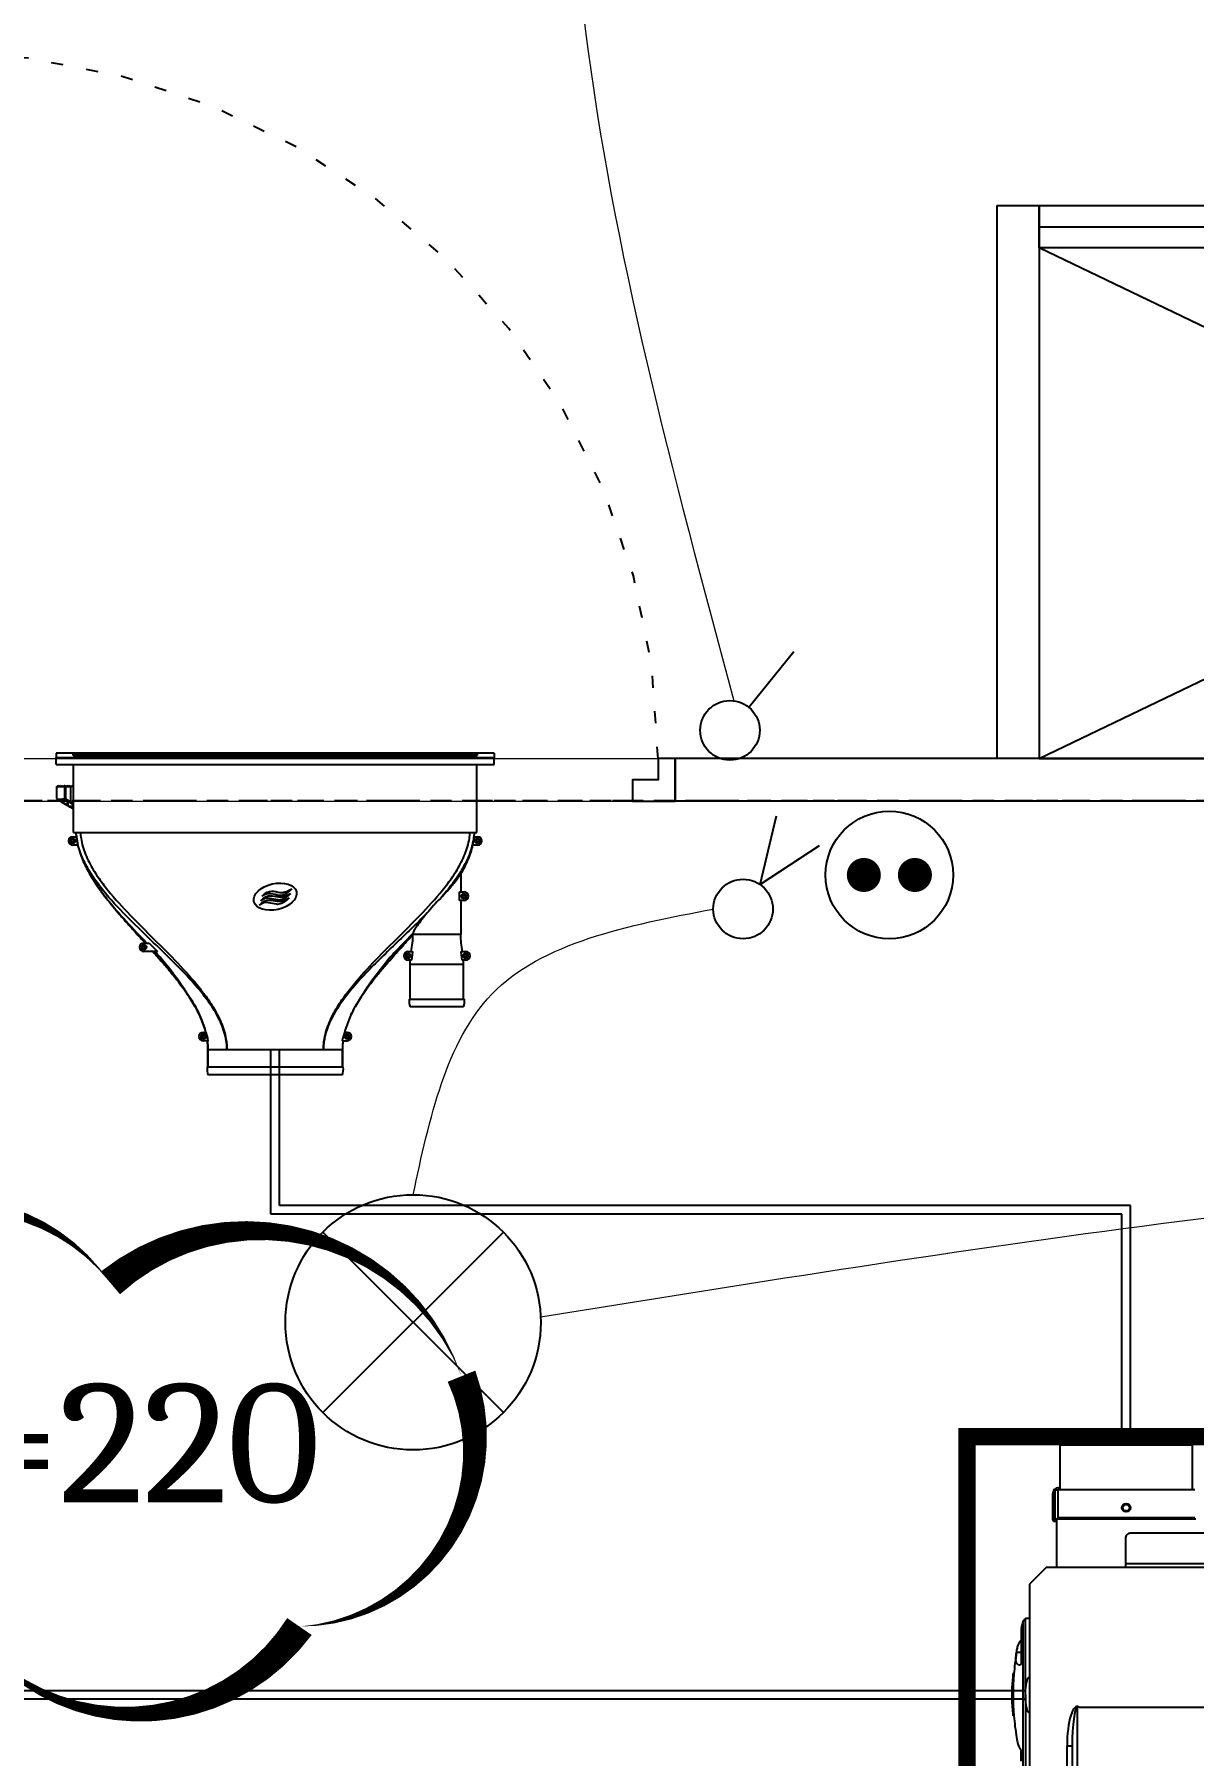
# Model space of a CAD drawing. Header units: centimetres. Extents: x 2648 to 12729, y 1890 to 6224.
# Drawn here: x 5368.9 to 5505.1, y 4404.1 to 4606.4 of the extents above; entities that cross this region are included whole.
import ezdxf

# ---------------------------------------------------------------- set-up
doc = ezdxf.new("R2010")
doc.units = ezdxf.units.CM
for name, pattern in [('Style de ligne -13', [0.147638, 0.098425, -0.049213]), ('Style de ligne -18', [0.164042, 0.054681, -0.109361]), ('Style de ligne -5', [0.20828, 0.069425, -0.138855])]:
    doc.linetypes.add(name, pattern=pattern)
for name, color, linetype in [('B aménagement intérieur', 252, 'Continuous'), ('B Faux plafonds', 9, 'Continuous'), ('B Général', 252, 'Continuous'), ('C ANNOTATIONS-prestations', 252, 'Continuous'), ('D SURFACES-shab', 252, 'Continuous'), ('prlm-MOD', 64, 'Continuous')]:
    doc.layers.add(name, color=color, linetype=linetype)
doc.layers.add('prlm-CHAUFF', color=4, linetype='Continuous', lineweight=25)
doc.layers.add('prlm-ELEC-CFO', color=10, linetype='Continuous', lineweight=25)
doc.styles.add('Eurostile', font='Eurosti.TTF')
doc.styles.add('prlm-mod', font='cambriaz.ttf', dxfattribs={"height": 18})

# ---------------------------------------------------------------- blocks, each defined once
blk = doc.blocks.new('A 80.PP 80')
at = {"layer": 'B Général', "flags": 128}
blk.add_lwpolyline([(-43, 2.5), (-43, 85.5), (-39, 85.5), (-39, 2.5)], close=True, dxfattribs=at)
at = {"layer": 'B Général', "linetype": 'Style de ligne -18', "ltscale": 25.4, "flags": 128}
blk.add_lwpolyline([(46, 2.5), (45.27, 13.33), (43.1, 23.98), (39.53, 34.26), (34.61, 44), (28.44, 53.03), (21.1, 61.19), (12.74, 68.35), (3.5, 74.38), (-6.47, 79.18), (-17, 82.67), (-27.91, 84.79), (-39, 85.5)], dxfattribs=at)
at = {"layer": 'B Général', "linetype": 'Continuous', "flags": 128}
for points in [[(-45, 2.5), (-43, 2.5), (-43, 0), (-40, 0), (-40, -2.5), (-45, -2.5)], [(48, 2.5), (46, 2.5), (46, 0), (43, 0), (43, -2.5), (48, -2.5), (48, -2.5), (48, -2.5), (48, 1.79), (48, 1.79)]]:
    blk.add_lwpolyline(points, close=True, dxfattribs=at)
at = {"layer": 'C ANNOTATIONS-prestations', "insert": (-37.5, 32.5), "char_height": 5.8825, "attachment_point": 1, "rotation": 90, "line_spacing_factor": 0.894142, "style": 'Eurostile'}
blk.add_mtext('PP 83 x 204', dxfattribs=at)
blk = doc.blocks.new('A 80.Placard 60.125')
at = {"layer": 'B Général', "linetype": 'Continuous'}
for p, q in [((-62.5, 29.91), (62.5, -30.19)), ((62.5, 29.81), (-62.5, -30.19))]:
    blk.add_line(p, q, dxfattribs=at)
at = {"layer": 'B Général', "linetype": 'Continuous', "flags": 128}
blk.add_lwpolyline([(62.5, -30.19), (62.5, 29.81), (-62.5, 29.81), (-62.5, -30.19)], dxfattribs=at)
for points in [[(62.5, -30.19), (62.5, -35.19), (-62.5, -35.19), (-62.5, -30.19)], [(62.5, -30.19), (62.5, -32.69), (-2.5, -32.69), (-2.5, -30.19)], [(2.5, -32.69), (2.5, -35.19), (-62.5, -35.19), (-62.5, -32.69)]]:
    blk.add_lwpolyline(points, close=True, dxfattribs=at)
at = {"layer": 'B Général', "insert": (-58.38, 22.22), "char_height": 7.059, "attachment_point": 1, "line_spacing_factor": 0.894142, "style": 'Eurostile'}
blk.add_mtext('Pl.', dxfattribs=at)
at = {"layer": 'C ANNOTATIONS-prestations', "insert": (-58.38, 8.5), "char_height": 4.706, "attachment_point": 4, "line_spacing_factor": 0.894142, "style": 'Eurostile'}
blk.add_mtext('60*125', dxfattribs=at)
blk = doc.blocks.new('A 80.Groupe-8-1')
at = {"layer": 'B aménagement intérieur', "linetype": 'Continuous'}
for p, q in [((5611.96, 4521.33), (5444.16, 4521.33)), ((5444.16, 4521.33), (5444.16, 4516.33)), ((5611.96, 4521.33), (5444.16, 4521.33)), ((5611.96, 4516.33), (5444.16, 4516.33)), ((5611.96, 4516.33), (5444.16, 4516.33))]:
    blk.add_line(p, q, dxfattribs=at)
at = {"layer": 'B Général', "linetype": 'Continuous'}
for p, q in [((5481.96, 4586.33), (5481.96, 4521.33)), ((5481.96, 4586.33), (5481.96, 4521.33)), ((5481.96, 4586.33), (5486.96, 4586.33)), ((5486.96, 4586.33), (5486.96, 4521.33)), ((5486.96, 4586.33), (5486.96, 4521.33))]:
    blk.add_line(p, q, dxfattribs=at)
at = {"layer": 'D SURFACES-shab', "lineweight": 18, "flags": 128}
for points in [[(5611.96, 4883.39), (5341.96, 4883.39), (5341.96, 4521.33), (5481.96, 4521.33), (5481.96, 4586.33), (5486.96, 4586.33), (5486.96, 4521.33), (5611.96, 4521.33)], [(5623.89, 4390.38), (5611.96, 4390.26), (5611.96, 4300.26), (5448.02, 4300.26), (5448.02, 4398.4), (5207.46, 4398.4), (5207.46, 4516.33), (6021.89, 4516.33), (6021.89, 4390.38)]]:
    blk.add_lwpolyline(points, close=True, dxfattribs=at)
at = {"layer": 'B aménagement intérieur'}
blk.add_blockref('A 80.PP 80', (5396.16, 4518.83), dxfattribs=at)
at = {"layer": 'B aménagement intérieur', "rotation": 180}
blk.add_blockref('A 80.Placard 60.125', (5549.46, 4551.14), dxfattribs=at)
blk = doc.blocks.new('xi.PTCE')
at = {"layer": 'prlm-ELEC-CFO', "color": 0}
for points in [[(-10.61, 10.61), (10.61, -10.61)], [(10.61, 10.61), (-10.61, -10.61)]]:
    blk.add_lwpolyline(points, dxfattribs=at)
at = {"layer": 'prlm-ELEC-CFO', "color": 0, "linetype": 'ByBlock'}
blk.add_circle((0, 0), 15, dxfattribs=at)
blk = doc.blocks.new('xi.PC')
at = {"color": 0, "lineweight": 5}
blk.add_wipeout([(-7.5, -7.5), (7.5, -7.5), (7.5, 7.5), (-7.5, 7.5)], dxfattribs=at).dxf.layer = 'prlm-ELEC-CFO'
at = {"layer": 'prlm-ELEC-CFO', "color": 0, "linetype": 'ByBlock', "lineweight": 5, "const_width": 2}
for points in [[(-4, 0, 1), (-2, 0, 1)], [(2, 0, 1), (4, 0, 1)]]:
    blk.add_lwpolyline(points, format="xyb", close=True, dxfattribs=at)
at = {"layer": 'prlm-ELEC-CFO', "color": 0, "linetype": 'ByBlock', "lineweight": -2}
blk.add_circle((0, 0), 7.5, dxfattribs=at)
blk = doc.blocks.new('xi.VV')
at = {"layer": 'prlm-ELEC-CFO', "color": 0}
blk.add_lwpolyline([(6.95, 3.42), (0.01, -1.13), (1.91, 6.95)], dxfattribs=at)
blk.add_circle((-2, -4), 3.5, dxfattribs=at)
blk = doc.blocks.new('xi.SA')
at = {"layer": 'prlm-ELEC-CFO', "color": 0}
blk.add_lwpolyline([(0.2, -1.28), (5.5, 5.28)], dxfattribs=at)
blk.add_circle((-2, -4), 3.5, dxfattribs=at)
blk = doc.blocks.new('xi.zaio')
at = {"layer": 'prlm-CHAUFF', "ltscale": 50}
for p, q in [((40, -84.5), (40, -1.5)), ((35, -65.51), (35, -59.19)), ((35.6, -59.19), (35.6, -65.51)), ((34.4, -69.99), (34.4, -61.35)), ((40.5, -71.5), (40.5, -62.5)), ((40.78, -62.78), (40.78, -80.22)), ((41, -63.7), (41, -64.97)), ((35.6, -65.51), (35, -65.51)), ((34.18, -70.06), (-34.18, -70.06)), ((41.95, -69.04), (41.85, -69.05)), ((40.5, -71.5), (40.5, -80.5)), ((41.84, -74.07), (41.94, -74.08)), ((41, -79.3), (41, -75.06)), ((41, -76.5), (41.54, -76.5)), ((40, -80.5), (40.5, -80.5)), ((40.5, -80.5), (40.78, -80.22)), ((38, -86.5), (40, -84.5)), ((38, -86.5), (-38, -86.5)), ((-28.75, -86.9), (28.75, -86.9)), ((28.75, -86.9), (28.75, -86.5)), ((28.75, -89.9), (28.75, -86.9)), ((36.85, -92.15), (36.85, -86.5)), ((-28.15, -90.5), (28.15, -90.5)), ((20.45, -92.15), (36.85, -92.15)), ((20.6, -92.3), (36.7, -92.3)), ((36.7, -92.3), (36.85, -92.15)), ((36.7, -95.6), (36.7, -92.3)), ((36.85, -91.9), (37.1, -91.9)), ((36.85, -92.15), (37.03, -92.15)), ((37.03, -95.6), (37.03, -92.15)), ((37.03, -92.15), (37.05, -92.15)), ((37.05, -95.6), (37.05, -92.15)), ((37.11, -95.6), (37.11, -91.9)), ((37.3, -95.1), (37.3, -92.1)), ((37.03, -93.07), (37.05, -93.07)), ((37.05, -93.17), (37.03, -93.17)), ((37.03, -93.22), (37.05, -93.22)), ((37.05, -93.57), (37.03, -93.57)), ((37.03, -93.95), (37.05, -93.95)), ((37.05, -94.3), (37.03, -94.3)), ((20.6, -95.6), (36.7, -95.6)), ((20.85, -95.6), (20.85, -100.9)), ((36.45, -100.9), (36.45, -95.6)), ((36.6, -95.85), (36.45, -95.85)), ((37.11, -95.6), (36.7, -95.6)), ((36.45, -100.9), (20.85, -100.9)), ((20.95, -101), (36.35, -101))]:
    blk.add_line(p, q, dxfattribs=at)
for radius in [0.5, 0.48, 0.38]:
    blk.add_circle((28.65, -93.5), radius, dxfattribs=at)
for centre, radius, start, end in [((2.02, -72.66), 40, 5.1618, 8.8621), ((34.19, -69.75), 0.313, 267.2158, 310.9483), ((8.49, -71.45), 33.45, 355.7604, 4.1304), ((9.34, -71.46), 32.7, 355.3927, 4.216), ((2.02, -72.66), 40.1, 3.5417, 5.1618), ((23.47, -71.56), 18.62, 354.9708, 5.7404), ((19.4, -71.59), 22.67, 356.0894, 4.7758), ((25, -71.51), 17.1, 356.1392, 5.5504), ((24.53, -71.51), 17.57, 4.0984, 5.3931), ((2.02, -70.34), 40.1, 356.0757, 356.6864), ((2.02, -70.34), 40, 351.1388, 354.8568), ((2.02, -70.34), 40.1, 354.8568, 356.0079), ((2.02, -70.34), 40, 345.6911, 347.0531), ((28.15, -89.9), 0.6, 270, 0), ((37.1, -92.1), 0.2, 88.3239, 90), ((37.1, -92.1), 0.2, 0, 88.3239), ((36.6, -95.15), 0.7, 270, 316.2731), ((36.52, -95.12), 0.776, 318.5248, 1.7675), ((20.95, -100.9), 0.1, 180, 270), ((36.35, -100.9), 0.1, 270, 0)]:
    blk.add_arc(centre, radius, start, end, dxfattribs=at)
for centre, major_axis, ratio, start_param, end_param in [((34.4, -65.51), (0, 4.64), 0.258819, 2.956738, 4.712389), ((34.4, -65.51), (0, -4.48), 0.133894, 0, 1.570796), ((35.8, -94.48), (1.25, 0), 0.146694, 0, 0.179125), ((36.6, -94.48), (0.45, 0), 0.974723, 5.983927, 6.283185), ((36.6, -94.84), (0.45, 0), 0.974723, 5.983927, 6.283185)]:
    blk.add_ellipse(centre, major_axis=major_axis, ratio=ratio, start_param=start_param, end_param=end_param, dxfattribs=at)
for points, knots in [([(41.54, -66.5), (41.51, -66.3), (41.47, -66.13), (41.4, -65.8), (41.36, -65.66), (41.27, -65.41), (41.22, -65.29), (41.14, -65.15), (41.11, -65.11), (41.06, -65.04), (41.03, -65), (41, -64.97)], [0, 0, 0, 0, 0.25, 0.25, 0.5, 0.5, 0.75, 0.75, 0.875, 0.875, 1, 1, 1, 1]), ([(40, -69.38), (40.01, -69.38), (40.02, -69.38), (40.05, -69.39), (40.06, -69.39), (40.08, -69.4), (40.09, -69.41), (40.11, -69.43), (40.12, -69.44), (40.14, -69.46), (40.15, -69.48), (40.18, -69.52), (40.19, -69.54), (40.23, -69.6), (40.25, -69.64), (40.28, -69.73), (40.29, -69.78), (40.34, -69.91), (40.36, -70), (40.4, -70.19), (40.41, -70.28), (40.44, -70.46), (40.45, -70.56), (40.47, -70.74), (40.48, -70.84), (40.49, -71.12), (40.5, -71.31), (40.5, -71.5)], [0, 0, 0, 0, 0.015625, 0.015625, 0.03125, 0.03125, 0.046875, 0.046875, 0.0625, 0.0625, 0.09375, 0.09375, 0.125, 0.125, 0.1875, 0.1875, 0.25, 0.25, 0.375, 0.375, 0.5, 0.5, 0.625, 0.625, 0.75, 0.75, 1, 1, 1, 1]), ([(40.5, -71.5), (40.5, -71.69), (40.49, -71.88), (40.47, -72.25), (40.45, -72.44), (40.41, -72.72), (40.4, -72.81), (40.36, -73), (40.34, -73.09), (40.29, -73.22), (40.28, -73.27), (40.25, -73.36), (40.23, -73.4), (40.19, -73.46), (40.18, -73.48), (40.15, -73.52), (40.14, -73.54), (40.11, -73.57), (40.09, -73.59), (40.06, -73.61), (40.05, -73.61), (40.02, -73.62), (40.01, -73.62), (40, -73.62)], [0, 0, 0, 0, 0.25, 0.25, 0.5, 0.5, 0.625, 0.625, 0.75, 0.75, 0.8125, 0.8125, 0.875, 0.875, 0.90625, 0.90625, 0.9375, 0.9375, 0.96875, 0.96875, 0.984375, 0.984375, 1, 1, 1, 1]), ([(41, -75.06), (41.13, -75), (41.24, -74.99), (41.41, -75.05), (41.48, -75.13), (41.54, -75.28), (41.55, -75.31), (41.57, -75.38), (41.58, -75.42), (41.6, -75.55), (41.61, -75.64), (41.61, -75.96), (41.59, -76.21), (41.54, -76.5)], [0, 0, 0, 0, 0.25, 0.25, 0.5, 0.5, 0.5625, 0.5625, 0.625, 0.625, 0.75, 0.75, 1, 1, 1, 1]), ([(41.54, -76.5), (41.51, -76.69), (41.48, -76.86), (41.4, -77.17), (41.36, -77.31), (41.27, -77.55), (41.22, -77.65), (41.14, -77.77), (41.11, -77.81), (41.06, -77.87), (41.03, -77.9), (41, -77.92)], [0, 0, 0, 0, 0.25, 0.25, 0.5, 0.5, 0.75, 0.75, 0.875, 0.875, 1, 1, 1, 1]), ([(37.03, -95.27), (37.04, -95.26), (37.04, -95.25), (37.05, -95.2), (37.05, -95.17), (37.05, -95.15)], [0.8185803, 0.8185803, 0.8185803, 0.8185803, 0.875, 0.875, 1, 1, 1, 1])]:
    blk.add_open_spline(points, degree=3, knots=knots, dxfattribs=at)

msp = doc.modelspace()

# ---------------------------------------------------------------- linework, layer by layer
at = {"layer": 'B Faux plafonds', "linetype": 'Style de ligne -5', "ltscale": 25.4, "flags": 128}
msp.add_lwpolyline([(6064.343, 4300.192), (5905.888, 4300.192), (5905.888, 4390.262), (6021.888, 4390.262), (6021.888, 4516.347), (5207.383, 4516.347), (5207.383, 4398.399), (5199.962, 4398.4), (5199.962, 4300.333), (5029.964, 4300.333), (5029.964, 4883.389), (6191.888, 4883.389), (6191.888, 4381.333), (6117.388, 4381.333), (6117.388, 4300.333), (6064.343, 4300.333)], close=True, dxfattribs=at)
at = {"layer": 'B Faux plafonds', "linetype": 'Style de ligne -13', "ltscale": 25.4, "flags": 128}
msp.add_lwpolyline([(5611.965, 4300.262), (5611.965, 4390.262), (6021.888, 4390.262), (6021.888, 4516.347), (5207.383, 4516.347), (5207.383, 4300.262)], close=True, dxfattribs=at)
at = {"layer": 'prlm-CHAUFF', "ltscale": 50}
for p, q in [((5371.41, 4521.939), (5371.41, 4521.449)), ((5422.91, 4521.939), (5371.41, 4521.939)), ((5371.41, 4521.449), (5422.91, 4521.449)), ((5371.41, 4521.371), (5371.41, 4521.449)), ((5371.41, 4520.639), (5371.41, 4521.371)), ((5422.91, 4521.371), (5371.41, 4521.371)), ((5420.91, 4521.938), (5373.41, 4521.938)), ((5373.41, 4521.931), (5373.41, 4521.938)), ((5373.41, 4521.938), (5373.433, 4521.931)), ((5373.41, 4521.931), (5420.91, 4521.931)), ((5420.91, 4521.919), (5373.41, 4521.919)), ((5373.41, 4521.897), (5373.41, 4521.919)), ((5373.41, 4521.919), (5373.477, 4521.897)), ((5373.41, 4521.897), (5420.91, 4521.897)), ((5420.91, 4521.873), (5373.41, 4521.873)), ((5373.41, 4521.836), (5373.41, 4521.873)), ((5373.41, 4521.873), (5373.522, 4521.836)), ((5373.41, 4521.836), (5420.91, 4521.836)), ((5420.91, 4521.8), (5373.41, 4521.8)), ((5373.41, 4521.748), (5373.41, 4521.8)), ((5373.41, 4521.8), (5373.566, 4521.748)), ((5373.41, 4521.748), (5420.91, 4521.748)), ((5420.91, 4521.7), (5373.41, 4521.7)), ((5373.41, 4521.633), (5373.41, 4521.7)), ((5373.41, 4521.7), (5373.611, 4521.633)), ((5373.41, 4521.633), (5420.91, 4521.633)), ((5420.71, 4521.633), (5420.91, 4521.7)), ((5420.755, 4521.748), (5420.91, 4521.8)), ((5420.799, 4521.836), (5420.91, 4521.873)), ((5420.844, 4521.897), (5420.91, 4521.919)), ((5420.888, 4521.931), (5420.91, 4521.938)), ((5420.91, 4521.938), (5420.91, 4521.931)), ((5420.91, 4521.919), (5420.91, 4521.897)), ((5420.91, 4521.873), (5420.91, 4521.836)), ((5420.91, 4521.8), (5420.91, 4521.748)), ((5420.91, 4521.7), (5420.91, 4521.633)), ((5422.91, 4521.939), (5422.91, 4521.449)), ((5422.91, 4521.449), (5422.91, 4521.371)), ((5422.91, 4520.639), (5422.91, 4521.371)), ((5371.41, 4520.639), (5422.91, 4520.639)), ((5373.46, 4512.639), (5373.46, 4520.639)), ((5420.86, 4512.639), (5420.86, 4520.639)), ((5371.452, 4517.989), (5371.496, 4518.037)), ((5372.445, 4517.989), (5371.452, 4517.989)), ((5371.452, 4517.989), (5371.452, 4516.625)), ((5371.496, 4518.037), (5371.497, 4518.039)), ((5371.497, 4518.039), (5372.523, 4518.039)), ((5371.607, 4518.129), (5371.517, 4518.039)), ((5371.651, 4518.129), (5371.561, 4518.039)), ((5371.629, 4518.107), (5371.607, 4518.129)), ((5371.716, 4518.129), (5371.626, 4518.039)), ((5371.683, 4518.097), (5371.651, 4518.129)), ((5371.801, 4518.129), (5371.711, 4518.039)), ((5371.758, 4518.086), (5371.716, 4518.129)), ((5371.854, 4518.076), (5371.801, 4518.129)), ((5371.906, 4518.129), (5371.816, 4518.039)), ((5371.871, 4518.129), (5371.836, 4518.094)), ((5371.889, 4518.111), (5371.871, 4518.129)), ((5371.969, 4518.066), (5371.906, 4518.129)), ((5372.032, 4518.129), (5371.942, 4518.039)), ((5372.105, 4518.056), (5372.032, 4518.129)), ((5372.109, 4518.129), (5372.07, 4518.09)), ((5372.178, 4518.129), (5372.088, 4518.039)), ((5372.143, 4518.095), (5372.109, 4518.129)), ((5372.261, 4518.046), (5372.178, 4518.129)), ((5372.344, 4518.129), (5372.254, 4518.039)), ((5372.434, 4518.039), (5372.344, 4518.129)), ((5372.392, 4518.129), (5372.368, 4518.105)), ((5372.461, 4518.059), (5372.392, 4518.129)), ((5372.531, 4518.129), (5372.441, 4518.039)), ((5372.445, 4517.989), (5372.522, 4518.037)), ((5372.445, 4516.625), (5372.445, 4517.989)), ((5372.523, 4518.039), (5372.522, 4518.037)), ((5372.522, 4518.037), (5372.522, 4516.598)), ((5372.523, 4518.039), (5373.097, 4518.039)), ((5372.621, 4518.039), (5372.531, 4518.129)), ((5372.678, 4518.129), (5372.604, 4518.055)), ((5372.736, 4518.071), (5372.678, 4518.129)), ((5372.794, 4518.129), (5372.704, 4518.039)), ((5372.884, 4518.039), (5372.794, 4518.129)), ((5372.925, 4518.129), (5372.86, 4518.063)), ((5372.979, 4518.075), (5372.925, 4518.129)), ((5373.033, 4518.129), (5372.943, 4518.039)), ((5373.123, 4518.039), (5373.033, 4518.129)), ((5373.46, 4518.039), (5373.097, 4518.039)), ((5373.097, 4518.039), (5373.097, 4516.223)), ((5373.276, 4518.129), (5373.186, 4518.039)), ((5373.366, 4518.039), (5373.276, 4518.129)), ((5373.46, 4518.073), (5373.426, 4518.039)), ((5372.103, 4516.178), (5371.766, 4516.397)), ((5371.88, 4516.385), (5372.142, 4516.215)), ((5372.103, 4516.178), (5372.142, 4516.215)), ((5372.121, 4516.167), (5372.103, 4516.178)), ((5372.121, 4516.167), (5372.152, 4516.204)), ((5372.726, 4515.81), (5372.121, 4516.167)), ((5372.142, 4516.215), (5372.142, 4516.387)), ((5372.142, 4516.215), (5372.152, 4516.204)), ((5372.152, 4516.387), (5372.152, 4516.204)), ((5372.152, 4516.204), (5372.752, 4515.849)), ((5372.522, 4516.598), (5372.445, 4516.625)), ((5372.522, 4516.598), (5373.097, 4516.223)), ((5372.624, 4516.397), (5372.962, 4516.178)), ((5372.752, 4515.849), (5372.726, 4515.81)), ((5372.752, 4515.849), (5372.752, 4516.314)), ((5372.807, 4515.785), (5372.804, 4515.788)), ((5372.807, 4516.279), (5372.807, 4515.784)), ((5372.807, 4515.785), (5372.829, 4515.746)), ((5372.962, 4516.178), (5372.978, 4516.167)), ((5372.978, 4516.167), (5373.46, 4515.832)), ((5373.097, 4516.223), (5373.46, 4515.977)), ((5373.204, 4511.589), (5373.204, 4511.689)), ((5373.204, 4511.689), (5373.31, 4511.689)), ((5373.31, 4511.589), (5373.204, 4511.589)), ((5373.31, 4511.795), (5373.41, 4511.795)), ((5373.31, 4511.689), (5373.31, 4511.795)), ((5373.31, 4511.483), (5373.31, 4511.589)), ((5373.41, 4511.483), (5373.31, 4511.483)), ((5373.36, 4512.139), (5373.803, 4512.139)), ((5373.973, 4511.139), (5373.36, 4511.139)), ((5373.41, 4511.795), (5373.41, 4511.689)), ((5373.41, 4511.689), (5373.517, 4511.689)), ((5373.41, 4511.589), (5373.41, 4511.483)), ((5373.517, 4511.589), (5373.41, 4511.589)), ((5373.46, 4512.639), (5420.86, 4512.639)), ((5373.517, 4511.689), (5373.517, 4511.589)), ((5373.798, 4512.222), (5373.803, 4512.139)), ((5420.96, 4511.139), (5420.348, 4511.139)), ((5420.522, 4512.222), (5420.518, 4512.139)), ((5420.518, 4512.139), (5420.96, 4512.139)), ((5420.804, 4511.589), (5420.804, 4511.689)), ((5420.804, 4511.689), (5420.91, 4511.689)), ((5420.91, 4511.589), (5420.804, 4511.589)), ((5420.91, 4511.795), (5421.01, 4511.795)), ((5420.91, 4511.689), (5420.91, 4511.795)), ((5420.91, 4511.483), (5420.91, 4511.589)), ((5421.01, 4511.483), (5420.91, 4511.483)), ((5421.01, 4511.795), (5421.01, 4511.689)), ((5421.01, 4511.689), (5421.117, 4511.689)), ((5421.01, 4511.589), (5421.01, 4511.483)), ((5421.117, 4511.589), (5421.01, 4511.589)), ((5421.117, 4511.689), (5421.117, 4511.589)), ((5418.96, 4507.761), (5418.96, 4505.639)), ((5418.96, 4507.761), (5418.96, 4505.639)), ((5418.81, 4504.639), (5418.81, 4505.639)), ((5418.81, 4505.639), (5419.36, 4505.639)), ((5419.204, 4505.089), (5419.204, 4505.189)), ((5419.204, 4505.189), (5419.31, 4505.189)), ((5419.31, 4505.089), (5419.204, 4505.089)), ((5419.31, 4505.295), (5419.41, 4505.295)), ((5419.31, 4505.189), (5419.31, 4505.295)), ((5419.31, 4504.983), (5419.31, 4505.089)), ((5419.41, 4504.983), (5419.31, 4504.983)), ((5419.41, 4505.295), (5419.41, 4505.189)), ((5419.41, 4505.189), (5419.517, 4505.189)), ((5419.41, 4505.089), (5419.41, 4504.983)), ((5419.517, 4505.089), (5419.41, 4505.089)), ((5419.517, 4505.189), (5419.517, 4505.089)), ((5419.36, 4504.639), (5418.81, 4504.639)), ((5418.96, 4504.639), (5418.96, 4500.639)), ((5418.96, 4504.639), (5418.96, 4500.639)), ((5381.563, 4499.089), (5381.563, 4499.189)), ((5381.563, 4499.189), (5381.67, 4499.189)), ((5381.67, 4499.089), (5381.563, 4499.089)), ((5381.67, 4499.295), (5381.77, 4499.295)), ((5381.67, 4499.189), (5381.67, 4499.295)), ((5381.67, 4498.983), (5381.67, 4499.089)), ((5381.77, 4498.983), (5381.67, 4498.983)), ((5381.72, 4499.639), (5382.334, 4499.639)), ((5381.77, 4499.295), (5381.77, 4499.189)), ((5381.77, 4499.189), (5381.876, 4499.189)), ((5381.77, 4499.089), (5381.77, 4498.983)), ((5381.876, 4499.089), (5381.77, 4499.089)), ((5381.876, 4499.189), (5381.876, 4499.089)), ((5382.334, 4499.639), (5383.335, 4498.639)), ((5413.36, 4500.796), (5411.291, 4498.639)), ((5411.291, 4498.639), (5413.36, 4500.796)), ((5413.36, 4500.796), (5413.36, 4500.639)), ((5413.36, 4500.796), (5413.36, 4500.639)), ((5418.96, 4500.639), (5413.36, 4500.639)), ((5383.335, 4498.639), (5381.72, 4498.639)), ((5412.604, 4498.089), (5412.604, 4498.189)), ((5412.604, 4498.189), (5412.71, 4498.189)), ((5412.71, 4498.089), (5412.604, 4498.089)), ((5412.71, 4498.295), (5412.81, 4498.295)), ((5412.71, 4498.189), (5412.71, 4498.295)), ((5412.71, 4497.983), (5412.71, 4498.089)), ((5412.81, 4497.983), (5412.71, 4497.983)), ((5412.76, 4498.639), (5413.31, 4498.639)), ((5413.194, 4497.639), (5412.76, 4497.639)), ((5412.81, 4498.295), (5412.81, 4498.189)), ((5412.81, 4498.189), (5412.917, 4498.189)), ((5412.81, 4498.089), (5412.81, 4497.983)), ((5412.917, 4498.089), (5412.81, 4498.089)), ((5412.917, 4498.189), (5412.917, 4498.089)), ((5413.01, 4497.139), (5419.31, 4497.139)), ((5413.01, 4493.039), (5413.01, 4497.139)), ((5413.01, 4493.039), (5413.01, 4497.139)), ((5413.31, 4498.584), (5413.194, 4497.639)), ((5413.31, 4498.639), (5413.31, 4498.584)), ((5419.01, 4498.584), (5419.01, 4498.639)), ((5419.01, 4498.639), (5419.56, 4498.639)), ((5419.127, 4497.639), (5419.01, 4498.584)), ((5419.56, 4497.639), (5419.127, 4497.639)), ((5419.31, 4493.039), (5419.31, 4497.139)), ((5419.31, 4493.039), (5419.31, 4497.139)), ((5419.404, 4498.089), (5419.404, 4498.189)), ((5419.404, 4498.189), (5419.51, 4498.189)), ((5419.51, 4498.089), (5419.404, 4498.089)), ((5419.51, 4498.295), (5419.61, 4498.295)), ((5419.51, 4498.189), (5419.51, 4498.295)), ((5419.51, 4497.983), (5419.51, 4498.089)), ((5419.61, 4497.983), (5419.51, 4497.983)), ((5419.61, 4498.295), (5419.61, 4498.189)), ((5419.61, 4498.189), (5419.717, 4498.189)), ((5419.717, 4498.089), (5419.61, 4498.089)), ((5419.61, 4498.089), (5419.61, 4497.983)), ((5419.717, 4498.189), (5419.717, 4498.089)), ((5412.91, 4493.039), (5419.41, 4493.039)), ((5387.755, 4492.16), (5387.78, 4492.16)), ((5388.043, 4491.62), (5388.073, 4491.62)), ((5406.566, 4492.16), (5406.566, 4492.16)), ((5419.31, 4492.139), (5413.01, 4492.139)), ((5388.652, 4488.795), (5388.752, 4488.795)), ((5388.652, 4488.689), (5388.652, 4488.795)), ((5388.702, 4489.139), (5389.002, 4489.139)), ((5388.752, 4488.795), (5388.752, 4488.689)), ((5389.002, 4489.139), (5389.206, 4488.459)), ((5405.319, 4489.139), (5405.115, 4488.459)), ((5405.619, 4489.139), (5405.319, 4489.139)), ((5405.569, 4488.795), (5405.669, 4488.795)), ((5405.569, 4488.689), (5405.569, 4488.795)), ((5405.669, 4488.795), (5405.669, 4488.689)), ((5388.546, 4488.689), (5388.652, 4488.689)), ((5388.546, 4488.589), (5388.546, 4488.689)), ((5388.652, 4488.589), (5388.546, 4488.589)), ((5388.652, 4488.483), (5388.652, 4488.589)), ((5388.752, 4488.483), (5388.652, 4488.483)), ((5389.256, 4488.139), (5388.702, 4488.139)), ((5388.752, 4488.689), (5388.859, 4488.689)), ((5388.859, 4488.589), (5388.752, 4488.589)), ((5388.752, 4488.589), (5388.752, 4488.483)), ((5388.859, 4488.689), (5388.859, 4488.589)), ((5389.206, 4488.459), (5389.256, 4488.139)), ((5389.26, 4487.139), (5391.49, 4487.139)), ((5389.26, 4485.039), (5389.26, 4487.139)), ((5389.26, 4487.139), (5389.26, 4485.039)), ((5391.49, 4487.139), (5402.831, 4487.139)), ((5396.66, 4467.776), (5396.66, 4487.139)), ((5397.66, 4468.776), (5397.66, 4487.139)), ((5402.831, 4487.139), (5405.06, 4487.139)), ((5405.06, 4485.039), (5405.06, 4487.139)), ((5405.06, 4487.139), (5405.06, 4485.039)), ((5405.065, 4488.139), (5405.115, 4488.459)), ((5405.065, 4488.139), (5405.619, 4488.139)), ((5405.462, 4488.689), (5405.569, 4488.689)), ((5405.462, 4488.589), (5405.462, 4488.689)), ((5405.569, 4488.589), (5405.462, 4488.589)), ((5405.569, 4488.483), (5405.569, 4488.589)), ((5405.669, 4488.483), (5405.569, 4488.483)), ((5405.669, 4488.689), (5405.775, 4488.689)), ((5405.775, 4488.589), (5405.669, 4488.589)), ((5405.669, 4488.589), (5405.669, 4488.483)), ((5405.775, 4488.689), (5405.775, 4488.589)), ((5405.16, 4485.039), (5389.16, 4485.039)), ((5405.06, 4484.139), (5389.26, 4484.139)), ((5497.676, 4468.776), (5397.66, 4468.776)), ((5497.676, 4440.771), (5497.676, 4468.776)), ((5496.676, 4467.776), (5396.66, 4467.776)), ((5496.676, 4440.771), (5496.676, 4467.776)), ((5485.326, 4410.771), (5288.171, 4410.771)), ((5485.326, 4411.771), (5289.171, 4411.771))]:
    msp.add_line(p, q, dxfattribs=at)
for centre, radius in [((5373.36, 4511.639), 0.3), ((5373.36, 4511.639), 0.25), ((5420.96, 4511.639), 0.3), ((5420.96, 4511.639), 0.25), ((5419.36, 4505.139), 0.3), ((5419.36, 4505.139), 0.25), ((5381.72, 4499.139), 0.3), ((5381.72, 4499.139), 0.25), ((5412.76, 4498.139), 0.3), ((5412.76, 4498.139), 0.25), ((5419.56, 4498.139), 0.3), ((5419.56, 4498.139), 0.25), ((5388.702, 4488.639), 0.3), ((5388.702, 4488.639), 0.25), ((5405.619, 4488.639), 0.3), ((5405.619, 4488.639), 0.25)]:
    msp.add_circle(centre, radius, dxfattribs=at)
for centre, radius, start, end in [((5378.874, 4526.676), 12.5, 233.74938, 235.06371), ((5371.276, 4515.72), 0.836, 54.1326, 59.24253), ((5372.407, 4515.185), 0.703, 53.033, 62.93247), ((5372.438, 4515.529), 0.448, 34.67133, 45.49816), ((5378.874, 4526.676), 12.5, 241.31767, 241.5903), ((5379.519, 4527.871), 13.847, 241.91822, 244.05151), ((5379.398, 4527.522), 13.432, 242.11504, 243.76315), ((5373.36, 4511.639), 0.5, 90, 270), ((5408.573, 4513.999), 12.115, 343.72632, 346.38523), ((5420.96, 4511.639), 0.5, 270, 90), ((5399.643, 4521.413), 23.654, 316.40993, 324.75012), ((5441.904, 4480.592), 35.103, 135.71113, 139.52651), ((5419.36, 4505.139), 0.5, 270, 90), ((5381.72, 4499.139), 0.5, 90, 270), ((5374.649, 4490.537), 11.657, 39.57553, 44.02992), ((5374.398, 4490.312), 11.994, 39.6381, 43.96738), ((5354.026, 4472.576), 39.002, 32.5506, 40.61129), ((5354.027, 4472.577), 39.001, 30.13992, 40.61135), ((5440.295, 4472.576), 39.002, 139.38871, 149.85996), ((5440.294, 4472.577), 39.001, 139.38866, 149.86009), ((5419.672, 4490.537), 11.657, 135.97007, 140.42447), ((5419.923, 4490.312), 11.994, 136.03261, 140.36189), ((5412.76, 4498.139), 0.5, 90, 270), ((5419.56, 4498.139), 0.5, 270, 90), ((5376.056, 4485.658), 13.428, 12.99541, 36.08235), ((5414.897, 4492.804), 2, 173.25588, 199.4245), ((5414.897, 4492.804), 2, 173.25588, 199.4245), ((5417.424, 4492.804), 2, 340.5755, 6.74412), ((5417.424, 4492.804), 2, 340.5755, 6.74412), ((5370.242, 4482.472), 20.014, 27.2018, 28.95181), ((5378.005, 4486.314), 11.354, 14.41062, 27.86258), ((5416.675, 4486.169), 11.739, 152.3321, 165.44097), ((5416.316, 4486.314), 11.354, 152.13741, 165.69294), ((5424.079, 4482.472), 20.014, 151.04826, 152.79827), ((5424.079, 4482.472), 20.014, 151.04819, 152.79819), ((5388.702, 4488.639), 0.5, 90, 270), ((5405.619, 4488.639), 0.5, 270, 90), ((5381.438, 4487.129), 7.822, 0.07356, 7.42371), ((5381.492, 4487.131), 7.768, 0.05773, 7.45436), ((5382.049, 4487.149), 7.248, 359.9215, 7.83817), ((5412.883, 4487.129), 7.822, 172.57629, 179.92645), ((5412.829, 4487.131), 7.768, 172.54564, 179.94227), ((5412.229, 4487.153), 7.169, 173.90527, 180.11567), ((5412.229, 4487.153), 7.169, 172.09231, 173.54484), ((5391.147, 4484.804), 2, 173.25588, 199.4245), ((5391.147, 4484.804), 2, 173.25587, 199.42451), ((5403.174, 4484.804), 2, 340.5755, 6.74412), ((5403.174, 4484.804), 2, 340.57549, 6.74413)]:
    msp.add_arc(centre, radius, start, end, dxfattribs=at)
msp.add_ellipse((5397.16, 4505.091), major_axis=(-2.491, -0.574), ratio=0.6007751, dxfattribs=at)
for points, knots in [([(5371.452, 4516.625), (5371.472, 4516.597), (5371.509, 4516.575), (5371.613, 4516.546), (5371.68, 4516.539), (5371.806, 4516.539), (5371.852, 4516.541), (5371.952, 4516.548), (5372.005, 4516.553), (5372.176, 4516.575), (5372.303, 4516.597), (5372.445, 4516.625)], [0, 0, 0, 0, 0.25, 0.25, 0.5, 0.5, 0.625, 0.625, 0.75, 0.75, 1, 1, 1, 1]), ([(5371.714, 4516.43), (5371.717, 4516.428), (5371.724, 4516.423), (5371.735, 4516.417), (5371.747, 4516.412), (5371.76, 4516.406), (5371.774, 4516.401), (5371.788, 4516.397), (5371.804, 4516.393), (5371.82, 4516.39), (5371.838, 4516.386), (5371.856, 4516.384), (5371.875, 4516.381), (5371.895, 4516.38), (5371.916, 4516.378), (5371.938, 4516.377), (5371.96, 4516.376), (5371.991, 4516.376), (5372.03, 4516.377), (5372.08, 4516.379), (5372.132, 4516.383), (5372.188, 4516.388), (5372.246, 4516.395), (5372.308, 4516.403), (5372.373, 4516.413), (5372.44, 4516.424), (5372.488, 4516.433), (5372.512, 4516.437)], [0.03047123, 0.03047123, 0.03047123, 0.03047123, 0.05994566, 0.08976821, 0.11950158, 0.14915412, 0.17873427, 0.20825051, 0.23771143, 0.26712563, 0.2965018, 0.32584868, 0.35517504, 0.38448971, 0.41380153, 0.4431194, 0.47245222, 0.50180892, 0.55686694, 0.61186302, 0.66685622, 0.72190523, 0.77706824, 0.83240282, 0.88796581, 0.94381319, 1, 1, 1, 1]), ([(5372.512, 4516.437), (5372.513, 4516.437), (5372.517, 4516.438), (5372.522, 4516.438), (5372.528, 4516.438), (5372.534, 4516.437), (5372.541, 4516.435), (5372.548, 4516.433), (5372.556, 4516.431), (5372.568, 4516.427), (5372.585, 4516.42), (5372.605, 4516.409), (5372.618, 4516.401), (5372.624, 4516.397)], [0, 0, 0, 0, 0.0617893, 0.1223736, 0.1824406, 0.2426966, 0.303842, 0.3665485, 0.4314399, 0.4990804, 0.6683458, 0.8326458, 1, 1, 1, 1]), ([(5372.807, 4515.784), (5372.809, 4515.782), (5372.813, 4515.777), (5372.821, 4515.769), (5372.829, 4515.763), (5372.839, 4515.756), (5372.849, 4515.75), (5372.86, 4515.745), (5372.872, 4515.74), (5372.884, 4515.736), (5372.898, 4515.732), (5372.912, 4515.728), (5372.927, 4515.725), (5372.943, 4515.723), (5372.959, 4515.72), (5372.977, 4515.719), (5372.995, 4515.718), (5373.014, 4515.717), (5373.039, 4515.716), (5373.072, 4515.717), (5373.114, 4515.72), (5373.16, 4515.724), (5373.208, 4515.73), (5373.259, 4515.737), (5373.313, 4515.746), (5373.37, 4515.757), (5373.419, 4515.768), (5373.449, 4515.774), (5373.458, 4515.776)], [0, 0, 0, 0, 0.03007729, 0.06005389, 0.0899314, 0.11971144, 0.14939564, 0.17898565, 0.20848313, 0.23788978, 0.26720728, 0.29643736, 0.32558172, 0.35464213, 0.38362033, 0.4125181, 0.44133724, 0.47007953, 0.4987468, 0.55325793, 0.60803682, 0.66309582, 0.71844711, 0.77410266, 0.83007424, 0.88637344, 0.94301163, 0.96771742, 0.96771742, 0.96771742, 0.96771742]), ([(5373.456, 4515.732), (5373.454, 4515.732), (5373.44, 4515.729), (5373.417, 4515.724), (5373.385, 4515.717), (5373.355, 4515.711), (5373.326, 4515.706), (5373.297, 4515.701), (5373.269, 4515.697), (5373.242, 4515.693), (5373.216, 4515.689), (5373.191, 4515.686), (5373.166, 4515.684), (5373.142, 4515.681), (5373.119, 4515.68), (5373.097, 4515.679), (5373.076, 4515.678), (5373.049, 4515.678), (5373.018, 4515.678), (5372.984, 4515.681), (5372.953, 4515.685), (5372.925, 4515.691), (5372.9, 4515.699), (5372.878, 4515.708), (5372.859, 4515.719), (5372.842, 4515.731), (5372.833, 4515.741), (5372.829, 4515.746)], [0.053874, 0.053874, 0.053874, 0.053874, 0.06071041, 0.09076432, 0.12064021, 0.1503557, 0.17992874, 0.20937763, 0.238721, 0.26797777, 0.29716716, 0.32630864, 0.35542192, 0.38452691, 0.4136437, 0.44279256, 0.47199386, 0.50126807, 0.55623267, 0.61100343, 0.66571537, 0.72050165, 0.7754929, 0.83081662, 0.88659665, 0.94295271, 1, 1, 1, 1]), ([(5372.924, 4515.683), (5372.927, 4515.682), (5372.934, 4515.678), (5372.945, 4515.673), (5372.957, 4515.669), (5372.97, 4515.665), (5372.984, 4515.661), (5372.999, 4515.658), (5373.014, 4515.656), (5373.031, 4515.653), (5373.048, 4515.652), (5373.066, 4515.651), (5373.084, 4515.65), (5373.11, 4515.65), (5373.142, 4515.65), (5373.183, 4515.653), (5373.227, 4515.657), (5373.274, 4515.662), (5373.324, 4515.67), (5373.376, 4515.679), (5373.421, 4515.687), (5373.449, 4515.693), (5373.458, 4515.695)], [0.10594021, 0.10594021, 0.10594021, 0.10594021, 0.13595044, 0.16948681, 0.20288603, 0.23617044, 0.26936273, 0.30248592, 0.33556328, 0.36861838, 0.40167498, 0.43475703, 0.46788866, 0.5010941, 0.56297805, 0.62469258, 0.68639421, 0.74823739, 0.81037369, 0.87295114, 0.93611354, 0.96545219, 0.96545219, 0.96545219, 0.96545219]), ([(5391.49, 4487.139), (5391.488, 4487.311), (5391.483, 4487.482), (5391.455, 4487.825), (5391.435, 4487.995), (5391.355, 4488.504), (5391.277, 4488.838), (5391.081, 4489.496), (5390.963, 4489.817), (5390.695, 4490.447), (5390.544, 4490.756), (5390.062, 4491.654), (5389.7, 4492.217), (5388.927, 4493.301), (5388.515, 4493.822), (5387.233, 4495.342), (5386.316, 4496.302), (5384.437, 4498.183), (5383.474, 4499.103), (5381.553, 4500.947), (5380.593, 4501.872), (5378.728, 4503.77), (5377.823, 4504.742), (5376.57, 4506.283), (5376.17, 4506.812), (5375.609, 4507.637), (5375.43, 4507.917), (5375.087, 4508.492), (5374.923, 4508.788), (5374.471, 4509.688), (5374.221, 4510.304), (5373.955, 4511.265), (5373.884, 4511.591), (5373.801, 4512.159), (5373.778, 4512.399), (5373.767, 4512.639)], [0, 0, 0, 0, 0.015625, 0.015625, 0.03125, 0.03125, 0.0625, 0.0625, 0.09375, 0.09375, 0.125, 0.125, 0.1875, 0.1875, 0.25, 0.25, 0.375, 0.375, 0.5, 0.5, 0.625, 0.625, 0.75, 0.75, 0.8125, 0.8125, 0.84375, 0.84375, 0.875, 0.875, 0.9375, 0.9375, 0.96875, 0.96875, 0.99080463, 0.99080463, 0.99080463, 0.99080463]), ([(5373.971, 4511.139), (5374.036, 4510.851), (5374.116, 4510.566), (5374.301, 4510), (5374.406, 4509.719), (5374.75, 4508.895), (5375.016, 4508.367), (5375.599, 4507.34), (5375.917, 4506.842), (5376.591, 4505.866), (5376.947, 4505.389), (5378.048, 4503.99), (5378.828, 4503.098), (5380.427, 4501.349), (5381.247, 4500.493), (5382.069, 4499.639)], [0, 0, 0, 0, 0.0625, 0.0625, 0.125, 0.125, 0.25, 0.25, 0.375, 0.375, 0.5, 0.5, 0.75, 0.75, 1, 1, 1, 1]), ([(5374.268, 4512.639), (5374.279, 4512.402), (5374.303, 4512.166), (5374.388, 4511.605), (5374.461, 4511.282), (5374.734, 4510.334), (5374.989, 4509.725), (5375.444, 4508.836), (5375.608, 4508.545), (5375.95, 4507.979), (5376.13, 4507.702), (5376.687, 4506.887), (5377.083, 4506.364), (5378.322, 4504.834), (5379.212, 4503.866), (5381.039, 4501.966), (5381.976, 4501.038), (5383.845, 4499.178), (5384.778, 4498.248), (5386.59, 4496.342), (5387.47, 4495.368), (5388.693, 4493.828), (5389.084, 4493.301), (5389.817, 4492.205), (5390.159, 4491.637), (5390.611, 4490.735), (5390.751, 4490.425), (5391.001, 4489.796), (5391.111, 4489.475), (5391.294, 4488.821), (5391.366, 4488.489), (5391.439, 4487.985), (5391.458, 4487.816), (5391.483, 4487.477), (5391.488, 4487.307), (5391.49, 4487.139)], [0.00928076, 0.00928076, 0.00928076, 0.00928076, 0.03125, 0.03125, 0.0625, 0.0625, 0.125, 0.125, 0.15625, 0.15625, 0.1875, 0.1875, 0.25, 0.25, 0.375, 0.375, 0.5, 0.5, 0.625, 0.625, 0.75, 0.75, 0.8125, 0.8125, 0.875, 0.875, 0.90625, 0.90625, 0.9375, 0.9375, 0.96875, 0.96875, 0.984375, 0.984375, 1, 1, 1, 1]), ([(5402.831, 4487.139), (5402.833, 4487.309), (5402.838, 4487.479), (5402.863, 4487.818), (5402.882, 4487.987), (5402.956, 4488.491), (5403.028, 4488.823), (5403.21, 4489.477), (5403.32, 4489.797), (5403.57, 4490.426), (5403.711, 4490.737), (5404.163, 4491.638), (5404.505, 4492.206), (5405.237, 4493.301), (5405.629, 4493.828), (5406.852, 4495.369), (5407.732, 4496.343), (5409.544, 4498.248), (5410.477, 4499.179), (5412.346, 4501.038), (5413.282, 4501.966), (5415.109, 4503.866), (5415.999, 4504.835), (5417.238, 4506.364), (5417.635, 4506.887), (5418.192, 4507.702), (5418.371, 4507.979), (5418.713, 4508.545), (5418.877, 4508.836), (5419.332, 4509.725), (5419.587, 4510.334), (5419.86, 4511.282), (5419.933, 4511.605), (5420.018, 4512.166), (5420.042, 4512.402), (5420.053, 4512.639)], [0, 0, 0, 0, 0.015625, 0.015625, 0.03125, 0.03125, 0.0625, 0.0625, 0.09375, 0.09375, 0.125, 0.125, 0.1875, 0.1875, 0.25, 0.25, 0.375, 0.375, 0.5, 0.5, 0.625, 0.625, 0.75, 0.75, 0.8125, 0.8125, 0.84375, 0.84375, 0.875, 0.875, 0.9375, 0.9375, 0.96875, 0.96875, 0.99071887, 0.99071887, 0.99071887, 0.99071887]), ([(5420.554, 4512.639), (5420.541, 4512.362), (5420.512, 4512.086), (5420.41, 4511.447), (5420.324, 4511.088), (5420.002, 4510.031), (5419.702, 4509.354), (5418.987, 4508.041), (5418.582, 4507.423), (5417.717, 4506.233), (5417.255, 4505.661), (5416.776, 4505.104)], [0.03316313, 0.03316313, 0.03316313, 0.03316313, 0.125, 0.125, 0.25, 0.25, 0.5, 0.5, 0.75, 0.75, 1, 1, 1, 1]), ([(5420.35, 4511.139), (5420.283, 4510.842), (5420.2, 4510.548), (5420.056, 4510.112), (5420.004, 4509.966), (5419.896, 4509.678), (5419.839, 4509.536), (5419.66, 4509.112), (5419.532, 4508.836), (5419.258, 4508.292), (5419.112, 4508.024), (5418.96, 4507.761)], [0, 0, 0, 0, 0.25, 0.25, 0.375, 0.375, 0.5, 0.5, 0.75, 0.75, 1, 1, 1, 1]), ([(5418.96, 4507.761), (5419.122, 4508.04), (5419.275, 4508.324), (5419.562, 4508.899), (5419.696, 4509.191), (5419.941, 4509.786), (5420.052, 4510.09), (5420.171, 4510.469), (5420.193, 4510.539), (5420.213, 4510.609)], [0, 0, 0, 0, 0.25, 0.25, 0.5, 0.5, 0.75, 0.75, 0.80624293, 0.80624293, 0.80624293, 0.80624293]), ([(5375.76, 4507.093), (5375.863, 4506.93), (5376.182, 4506.436), (5376.754, 4505.622), (5377.494, 4504.653), (5378.284, 4503.682), (5379.207, 4502.601), (5380.258, 4501.417), (5381.185, 4500.397), (5381.724, 4499.804), (5381.873, 4499.639)], [0.16942225, 0.16942225, 0.16942225, 0.16942225, 0.19060013, 0.2339285, 0.2787061, 0.32470189, 0.37164236, 0.43517089, 0.4991397, 0.52356497, 0.52356497, 0.52356497, 0.52356497]), ([(5398.786, 4504.967), (5398.063, 4504.249), (5397.688, 4504.153), (5397.299, 4504.195), (5396.687, 4504.26), (5396.04, 4504.663), (5395.306, 4504.086)], [0, 0, 0, 0, 0.3890747, 0.3890747, 0.3890747, 1, 1, 1, 1]), ([(5399.097, 4506.011), (5398.374, 4505.293), (5397.999, 4505.198), (5397.61, 4505.239), (5396.998, 4505.304), (5396.351, 4505.707), (5395.617, 4505.131)], [0, 0, 0, 0, 0.3890747, 0.3890747, 0.3890747, 1, 1, 1, 1]), ([(5415.2, 4503.377), (5414.006, 4502.131), (5412.755, 4500.934), (5410.259, 4498.539), (5409.011, 4497.342), (5407.229, 4495.468), (5406.65, 4494.831), (5405.549, 4493.506), (5405.026, 4492.821), (5404.316, 4491.727), (5404.092, 4491.351), (5403.681, 4490.569), (5403.494, 4490.162), (5403.181, 4489.331), (5403.054, 4488.902), (5402.923, 4488.247), (5402.889, 4488.026), (5402.855, 4487.694), (5402.846, 4487.582), (5402.834, 4487.36), (5402.832, 4487.249), (5402.831, 4487.139)], [0, 0, 0, 0, 0.25, 0.25, 0.5, 0.5, 0.625, 0.625, 0.75, 0.75, 0.8125, 0.8125, 0.875, 0.875, 0.9375, 0.9375, 0.96875, 0.96875, 0.984375, 0.984375, 1, 1, 1, 1]), ([(5415.2, 4503.377), (5414.97, 4503.114), (5414.745, 4502.849), (5414.331, 4502.338), (5414.14, 4502.089), (5413.797, 4501.611), (5413.65, 4501.389), (5413.485, 4501.105), (5413.441, 4501.021), (5413.378, 4500.882), (5413.36, 4500.828), (5413.36, 4500.796)], [0, 0, 0, 0, 0.25, 0.25, 0.5, 0.5, 0.75, 0.75, 0.875, 0.875, 1, 1, 1, 1]), ([(5406.063, 4491.18), (5406.221, 4491.517), (5406.591, 4492.228), (5407.237, 4493.285), (5407.99, 4494.371), (5408.815, 4495.455), (5409.699, 4496.535), (5410.811, 4497.826), (5412.023, 4499.178), (5412.968, 4500.206), (5413.363, 4500.643)], [0.15680816, 0.15680816, 0.15680816, 0.15680816, 0.23054182, 0.31498735, 0.4025619, 0.49293853, 0.58568769, 0.68035512, 0.83177458, 0.95095777, 0.95095777, 0.95095777, 0.95095777]), ([(5382.777, 4498.64), (5383.1, 4498.281), (5383.795, 4497.498), (5384.835, 4496.285), (5385.783, 4495.102), (5386.58, 4494.021), (5387.232, 4493.05), (5387.789, 4492.115), (5388.111, 4491.493), (5388.247, 4491.203)], [0.57305924, 0.57305924, 0.57305924, 0.57305924, 0.626259, 0.6884084, 0.74897183, 0.79308272, 0.83589876, 0.87731985, 0.91237468, 0.91237468, 0.91237468, 0.91237468])]:
    msp.add_open_spline(points, degree=3, knots=knots, dxfattribs=at)
for points in [[(5373.803, 4512.139), (5373.839, 4511.802), (5373.897, 4511.469), (5373.973, 4511.139)], [(5420.348, 4511.139), (5420.424, 4511.469), (5420.482, 4511.802), (5420.518, 4512.139)], [(5395.306, 4504.086), (5396.13, 4505.023), (5396.78, 4504.617), (5397.394, 4504.551)], [(5395.461, 4504.597), (5396.285, 4505.534), (5396.935, 4505.128), (5397.55, 4505.062)], [(5397.454, 4504.706), (5396.842, 4504.771), (5396.196, 4505.174), (5395.461, 4504.597)], [(5395.617, 4505.131), (5396.441, 4506.068), (5397.091, 4505.661), (5397.706, 4505.596)], [(5397.394, 4504.551), (5397.787, 4504.509), (5398.166, 4504.607), (5398.786, 4504.967)], [(5398.941, 4505.478), (5398.218, 4504.76), (5397.843, 4504.664), (5397.454, 4504.706)], [(5397.55, 4505.062), (5397.943, 4505.021), (5398.322, 4505.118), (5398.941, 4505.478)], [(5397.706, 4505.596), (5398.098, 4505.554), (5398.477, 4505.651), (5399.097, 4506.011)], [(5413.148, 4498.639), (5413.246, 4499.305), (5413.36, 4499.972), (5413.36, 4500.639)], [(5413.148, 4498.639), (5413.246, 4499.305), (5413.36, 4499.972), (5413.36, 4500.639)], [(5419.173, 4498.639), (5419.075, 4499.305), (5418.96, 4499.972), (5418.96, 4500.639)], [(5419.173, 4498.639), (5419.075, 4499.305), (5418.96, 4499.972), (5418.96, 4500.639)], [(5413.01, 4497.139), (5413.01, 4497.306), (5413.018, 4497.472), (5413.03, 4497.639)], [(5413.01, 4497.139), (5413.01, 4497.306), (5413.018, 4497.472), (5413.03, 4497.639)], [(5419.31, 4497.139), (5419.31, 4497.306), (5419.303, 4497.472), (5419.291, 4497.639)], [(5419.31, 4497.139), (5419.31, 4497.306), (5419.303, 4497.472), (5419.291, 4497.639)]]:
    msp.add_open_spline(points, degree=3, dxfattribs=at)
at = {"layer": 'prlm-ELEC-CFO', "lineweight": 13}
for points in [[(5460.532, 4720.109), (5440.084, 4681.093), (5451.057, 4528.11)], [(5413.371, 4470.061), (5422.618, 4493.621), (5448.651, 4503.639)], [(5774.913, 4457.528), (5569.814, 4472.778), (5428.36, 4455.652)]]:
    msp.add_spline(points, degree=3, dxfattribs=at)
at = {"layer": 'prlm-MOD'}
msp.add_lwpolyline([(5377.79, 4459.697, 0, 3.5, 0.5205671), (5341.716, 4459.12, 0, 3.5, 0.5205671), (5341.716, 4459.12, 0, 3.5, 0.5205671), (5307.374, 4451.619, 0, 3.5, 0.5205671), (5307.374, 4451.619, 0, 3.5, 0.5205671), (5325.843, 4421.04, 0, 3.5, 0.5205671), (5325.843, 4421.04, 0, 3.5, 0.5205671), (5361.051, 4419.02, 0, 3.5, 0.5205671), (5361.051, 4419.02, 0, 3.5, 0.5205671), (5400.011, 4419.309, 0, 3.5, 0.5205671), (5400.011, 4419.309, 0, 3.5, 0.5205671), (5419.058, 4448.734, 0, 3.5, 0.5205671), (5419.058, 4448.734, 0, 3.5, 0.5205671)], format="xyseb", close=True, dxfattribs=at)
at = {"layer": 'prlm-MOD', "const_width": 2}
msp.add_lwpolyline([(5478.465, 4440.637), (5478.465, 4332.5), (5574.828, 4332.5), (5574.828, 4441.624), (5478.447, 4441.624), (5478.447, 4440.637)], dxfattribs=at)

# ---------------------------------------------------------------- block references
at = {"layer": 'B aménagement intérieur'}
msp.add_blockref('A 80.Groupe-8-1', (0, 0), dxfattribs=at)
at = {"layer": 'prlm-CHAUFF', "rotation": 180}
msp.add_blockref('xi.zaio', (5525.826, 4339.771), dxfattribs=at)
at = {"layer": 'prlm-ELEC-CFO'}
for name, p in [('xi.SA', (5452.607, 4528.639)), ('xi.PTCE', (5413.371, 4455.061))]:
    msp.add_blockref(name, p, dxfattribs=at)

# ---------------------------------------------------------------- texts
at = {"layer": 'prlm-MOD', "insert": (5314.141, 4447.895), "char_height": 14, "width": 1.3263, "attachment_point": 1, "style": 'prlm-mod'}
msp.add_mtext('HSFP=220', dxfattribs=at)

# ---------------------------------------------------------------- next in the draw order: block references
at = {"layer": 'prlm-ELEC-CFO'}
msp.add_blockref('xi.PC', (5469.34, 4507.639), dxfattribs=at)

# ---------------------------------------------------------------- next in the draw order: block references
msp.add_blockref('xi.VV', (5454.151, 4507.639), dxfattribs=at)

doc.saveas('drawing.dxf')
